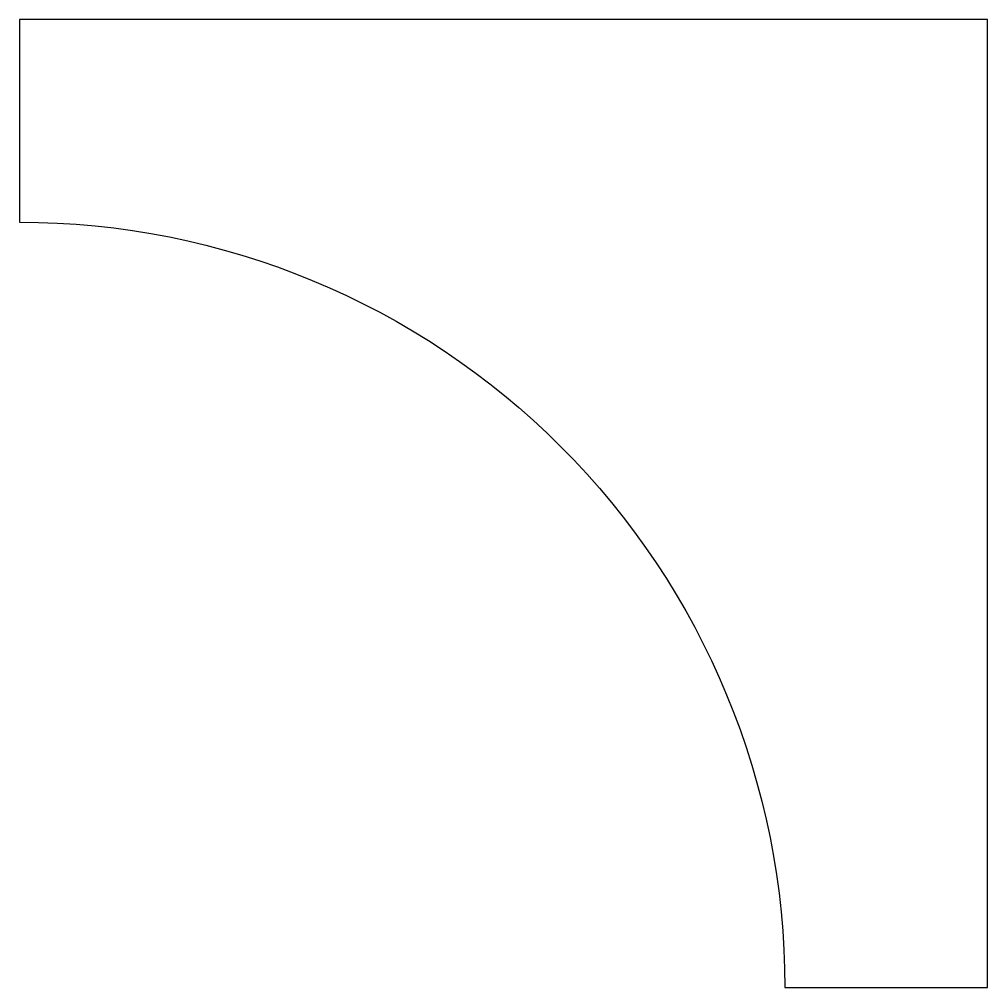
# Model space of a CAD drawing. Header units: millimetres. Extents: x 0 to 95.5, y 0 to 95.5.
import ezdxf

# ---------------------------------------------------------------- set-up
doc = ezdxf.new("R2010")
doc.units = ezdxf.units.MM
doc.layers.add('OUTSIDE_THROUGH', color=7, linetype='Continuous')

msp = doc.modelspace()

# ---------------------------------------------------------------- linework, layer by layer
at = {"layer": 'OUTSIDE_THROUGH'}
msp.add_lwpolyline([(75.5, 0), (95.5, 0), (95.5, 95.5), (0, 95.5), (0, 75.5, -0.414214)], format="xyb", close=True, dxfattribs=at)

doc.saveas('drawing.dxf')
